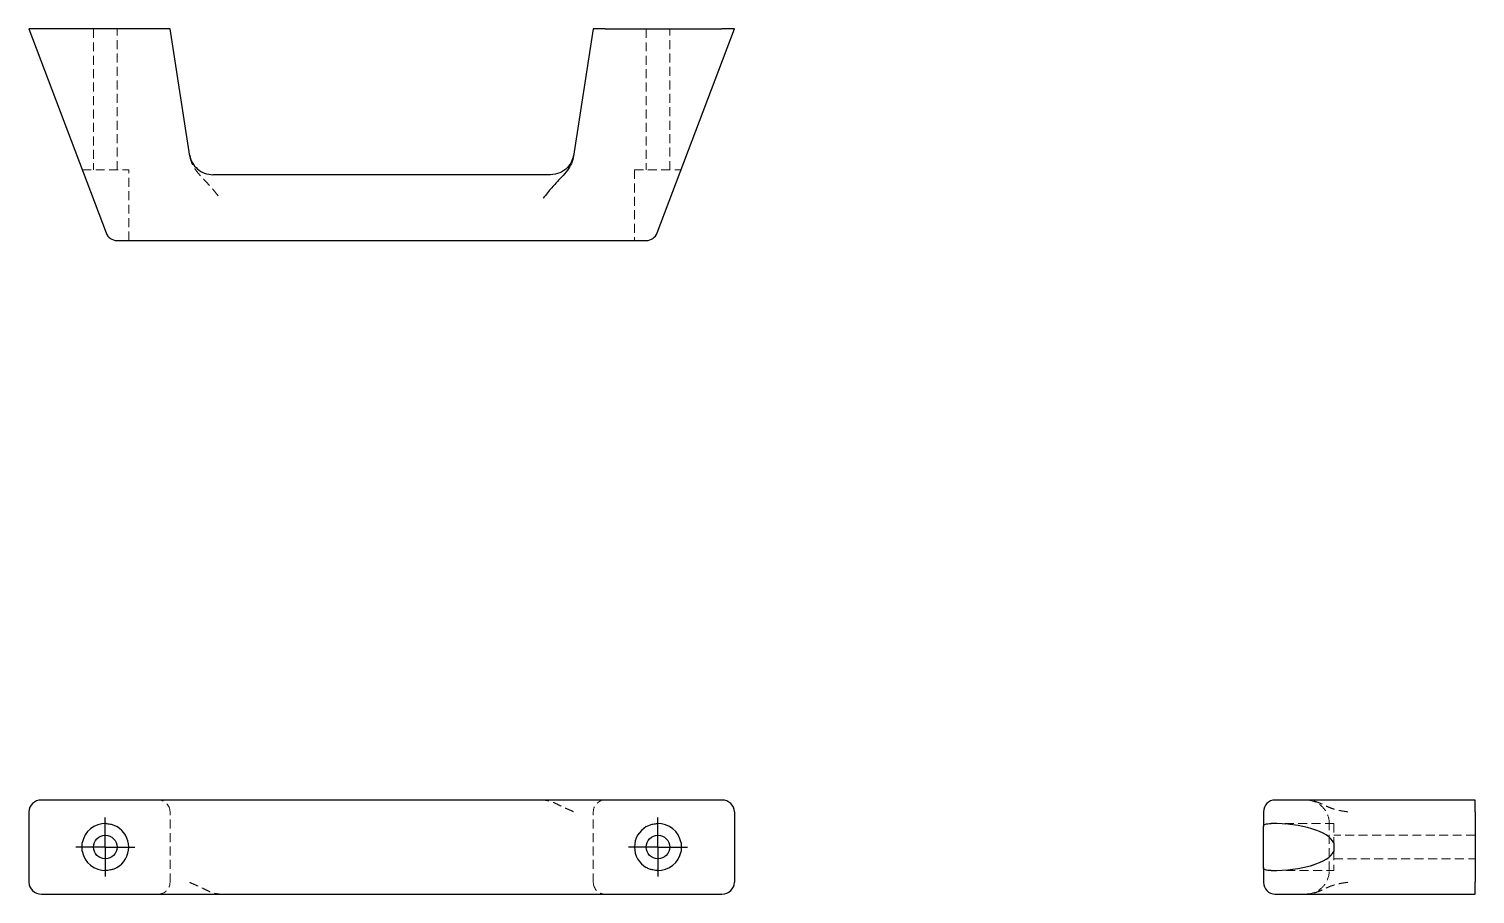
# Model space of a CAD drawing. Header units: millimetres. Extents: x 33 to 238, y 50 to 173.
import ezdxf

# ---------------------------------------------------------------- set-up
doc = ezdxf.new("R2010")
doc.units = ezdxf.units.MM
doc.linetypes.add('HIDDEN', pattern=[1.905, 1.27, -0.635])
doc.layers.add('10', color=7, linetype='Continuous')

# ---------------------------------------------------------------- blocks, each defined once
blk = doc.blocks.new('SW_CENTERMARKSYMBOL_0')
at = {"layer": '10', "color": 0}
for p, q in [((0, 2.5), (0, 4.17)), ((0, 0), (0, 2.5)), ((-2.5, 0), (-4.17, 0)), ((0, 0), (-2.5, 0)), ((0, 0), (0, -2.5)), ((0, 0), (2.5, 0)), ((2.5, 0), (4.17, 0)), ((0, -2.5), (0, -4.17))]:
    blk.add_line(p, q, dxfattribs=at)
blk = doc.blocks.new('SW_CENTERMARKSYMBOL_1')
at = {"layer": '10', "color": 0}
for p, q in [((0, 2.5), (0, 4.17)), ((0, 0), (0, 2.5)), ((-2.5, 0), (-4.17, 0)), ((0, 0), (-2.5, 0)), ((0, 0), (0, -2.5)), ((0, 0), (2.5, 0)), ((2.5, 0), (4.17, 0)), ((0, -2.5), (0, -4.17))]:
    blk.add_line(p, q, dxfattribs=at)

msp = doc.modelspace()

# ---------------------------------------------------------------- linework, layer by layer
at = {"color": 7, "linetype": 'Continuous', "lineweight": 25}
for p, q in [((33, 173), (43.93, 144.08)), ((34.78, 173), (33, 173)), ((51.31, 173), (34.78, 173)), ((53, 173), (51.31, 173)), ((55.81, 154.94), (53, 173)), ((113, 173), (110.19, 154.94)), ((114.69, 173), (113, 173)), ((114.69, 173), (131.22, 173)), ((122.07, 144.08), (133, 173)), ((133, 173), (131.22, 173)), ((106.93, 152.33), (59.07, 152.33)), ((45.49, 143), (120.51, 143)), ((45.49, 63.67), (34.78, 63.67)), ((120.51, 63.67), (45.49, 63.67)), ((131.22, 63.67), (120.51, 63.67)), ((238, 63.67), (209.67, 63.67)), ((238, 62), (238, 63.67)), ((33, 62), (33, 52)), ((133, 62), (133, 52)), ((208, 62), (208, 59.9)), ((238, 62), (238, 52)), ((208, 54.1), (208, 59.9)), ((40.56, 56.4), (40.56, 57.6)), ((125.44, 57.61), (125.44, 56.39)), ((218, 57.61), (218, 56.39)), ((208, 54.1), (208, 52)), ((238, 50.33), (238, 52)), ((34.78, 50.33), (45.49, 50.33)), ((45.49, 50.33), (120.51, 50.33)), ((120.51, 50.33), (131.22, 50.33)), ((209.67, 50.33), (238, 50.33))]:
    msp.add_line(p, q, dxfattribs=at)
at = {"color": 7, "linetype": 'HIDDEN', "lineweight": 18}
for p, q in [((42.17, 173), (42.17, 153)), ((45.5, 153), (45.5, 173)), ((120.5, 173), (120.5, 153)), ((123.83, 153), (123.83, 173)), ((40.56, 153), (47.17, 153)), ((47.17, 143), (47.17, 153)), ((118.83, 153), (125.44, 153)), ((118.83, 153), (118.83, 143)), ((53, 52), (53, 62)), ((113, 52), (113, 62)), ((218, 60.33), (209.32, 60.33)), ((209.32, 60.33), (209.32, 60.33)), ((217.33, 53.67), (217.33, 60.33)), ((218, 60.33), (218, 57.61)), ((238, 58.67), (218, 58.67)), ((218, 56.39), (218, 53.67)), ((209.32, 53.67), (218, 53.67)), ((209.32, 53.67), (209.32, 53.67)), ((218, 55.33), (238, 55.33))]:
    msp.add_line(p, q, dxfattribs=at)
at = {"color": 7, "linetype": 'Continuous', "lineweight": 25}
for centre in [(43.83, 57), (122.17, 57)]:
    msp.add_circle(centre, 1.67, dxfattribs=at)
for centre, radius, start, end in [((45.49, 144.67), 1.67, 200.6948, 270), ((120.51, 144.67), 1.67, 270, 339.3052), ((209.67, 62), 1.67, 90, 180), ((43.83, 57), 3.33, 88.4096, 169.5482), ((43.83, 57), 3.33, 299.7023, 60.2977), ((122.17, 57), 3.33, 119.7096, 240.2904), ((122.17, 57), 3.33, 10.4871, 91.5968), ((43.83, 57), 3.33, 190.4518, 271.5904), ((122.17, 57), 3.33, 268.4032, 349.5129), ((209.67, 52), 1.67, 180, 270)]:
    msp.add_arc(centre, radius, start, end, dxfattribs=at)
for centre, major_axis, ratio, start_param, end_param in [((34.78, 62), (-1.78, 0), 0.935476, 4.712389, 6.283185), ((131.22, 62), (1.78, 0), 0.935476, 0, 1.570796), ((209.32, 57), (8.82, 0), 0.377765, 0.183034, 1.598667), ((209.32, 57), (8.82, 0), 0.377765, 4.684519, 6.100152), ((34.78, 52), (-1.78, 0), 0.935476, 0, 1.570796), ((131.22, 52), (1.78, 0), 0.935476, 4.712389, 6.283185)]:
    msp.add_ellipse(centre, major_axis=major_axis, ratio=ratio, start_param=start_param, end_param=end_param, dxfattribs=at)
at = {"color": 7, "linetype": 'HIDDEN', "lineweight": 18}
for centre, major_axis, ratio, start_param, end_param in [((51.31, 62), (1.69, 0), 0.988116, 0, 1.570796), ((114.69, 62), (-1.69, 0), 0.988116, 4.712389, 6.283185), ((209.32, 57), (8.82, 0), 0.377765, 0.182418, 1.598555), ((209.32, 57), (8.82, 0), 0.377765, 4.684631, 6.100767), ((51.31, 52), (1.69, 0), 0.988116, 4.712389, 6.283185), ((114.69, 52), (-1.69, 0), 0.988116, 0, 1.570796)]:
    msp.add_ellipse(centre, major_axis=major_axis, ratio=ratio, start_param=start_param, end_param=end_param, dxfattribs=at)
at = {"color": 7, "linetype": 'Continuous', "lineweight": 25}
for points, knots in [([(55.78, 155.15), (55.84, 154.77), (55.97, 154.39), (56.35, 153.7), (56.6, 153.39), (57.2, 152.88), (57.54, 152.68), (58.28, 152.4), (58.68, 152.33), (59.07, 152.33)], [0, 0, 0, 0, 0.25, 0.25, 0.5, 0.5, 0.75, 0.75, 1, 1, 1, 1]), ([(110.19, 154.94), (110.16, 154.75), (110.07, 154.36), (109.84, 153.79), (109.54, 153.25), (109.03, 152.54), (108.25, 151.71), (107.13, 150.53), (106.31, 149.52), (105.9, 149), (105.9, 149), (105.89, 149)], [-0.001487, -0.001487, -0.001487, -0.001487, 0.162643, 0.326772, 0.490902, 0.655032, 0.983291, 1.311551, 1.63981, 1.63981, 1.641297, 1.641297, 1.641297, 1.641297]), ([(110.22, 155.15), (110.12, 154.49), (109.6, 153.43), (108.28, 152.52), (107.38, 152.33), (106.93, 152.33)], [0, 0, 0, 0, 0.428571, 0.714286, 1, 1, 1, 1]), ([(43.93, 60.33), (43.99, 60.33), (44.07, 60.33), (44.29, 60.3), (44.42, 60.28), (44.71, 60.22), (44.86, 60.18), (45.17, 60.06), (45.33, 59.98), (45.49, 59.9)], [0, 0, 0, 0, 0.25, 0.25, 0.5, 0.5, 0.75, 0.75, 1, 1, 1, 1]), ([(120.51, 59.9), (120.67, 59.98), (120.82, 60.06), (121.14, 60.18), (121.29, 60.22), (121.58, 60.28), (121.71, 60.3), (121.92, 60.33), (122.01, 60.33), (122.07, 60.33)], [0, 0, 0, 0, 0.25, 0.25, 0.5, 0.5, 0.75, 0.75, 1, 1, 1, 1]), ([(208, 59.9), (208, 59.98), (208.02, 60.06), (208.11, 60.18), (208.18, 60.22), (208.37, 60.28), (208.49, 60.3), (208.76, 60.33), (208.91, 60.33), (209.08, 60.33)], [0, 0, 0, 0, 0.25, 0.25, 0.5, 0.5, 0.75, 0.75, 1, 1, 1, 1]), ([(45.49, 54.1), (45.33, 54.02), (45.18, 53.94), (44.86, 53.82), (44.71, 53.78), (44.42, 53.72), (44.29, 53.7), (44.08, 53.67), (43.99, 53.67), (43.93, 53.67)], [0, 0, 0, 0, 0.25, 0.25, 0.5, 0.5, 0.75, 0.75, 1, 1, 1, 1]), ([(122.07, 53.67), (122.01, 53.67), (121.93, 53.67), (121.71, 53.7), (121.58, 53.72), (121.29, 53.78), (121.14, 53.82), (120.83, 53.94), (120.67, 54.02), (120.51, 54.1)], [0, 0, 0, 0, 0.25, 0.25, 0.5, 0.5, 0.75, 0.75, 1, 1, 1, 1]), ([(209.08, 53.67), (208.91, 53.67), (208.76, 53.67), (208.49, 53.7), (208.37, 53.72), (208.18, 53.78), (208.11, 53.82), (208.02, 53.94), (208, 54.02), (208, 54.1)], [0, 0, 0, 0, 0.25, 0.25, 0.5, 0.5, 0.75, 0.75, 1, 1, 1, 1])]:
    msp.add_open_spline(points, degree=3, knots=knots, dxfattribs=at)
at = {"color": 7, "linetype": 'HIDDEN', "lineweight": 18}
for points, knots in [([(55.81, 154.94), (55.87, 154.55), (56.12, 153.77), (56.7, 152.89), (57.28, 152.21), (57.77, 151.69), (58.31, 151.12), (59.07, 150.28), (59.69, 149.52), (60.1, 149), (60.1, 149), (60.11, 149)], [-0.001487, -0.001487, -0.001487, -0.001487, 0.326772, 0.655032, 0.819162, 0.983291, 1.147421, 1.311551, 1.63981, 1.63981, 1.641297, 1.641297, 1.641297, 1.641297]), ([(110.19, 62), (110.14, 62.03), (110.03, 62.1), (109.69, 62.24), (109.25, 62.43), (108.69, 62.68), (108.06, 62.99), (107.37, 63.33), (106.68, 63.59), (106.21, 63.63), (105.99, 63.65)], [0, 0, 0, 0, 0.101384, 0.205881, 0.315445, 0.432521, 0.560692, 0.702758, 0.857649, 1, 1, 1, 1]), ([(217.33, 60.33), (217.33, 60.83), (217.11, 61.83), (215.99, 63.23), (214.75, 63.67), (214, 63.67)], [-1.570796, -1.570796, -1.570796, -1.570796, -1.121997, -0.673198, 0, 0, 0, 0]), ([(219.94, 62), (219.7, 62.03), (219.2, 62.1), (218.49, 62.24), (217.82, 62.43), (217.18, 62.68), (216.52, 62.99), (215.78, 63.33), (214.99, 63.59), (214.44, 63.63), (214.18, 63.65)], [0, 0, 0, 0, 0.102479, 0.208105, 0.318851, 0.437191, 0.566746, 0.710346, 0.866909, 1, 1, 1, 1]), ([(214, 50.33), (214.5, 50.33), (215.49, 50.56), (216.9, 51.68), (217.33, 52.92), (217.33, 53.67)], [0, 0, 0, 0, 0.448799, 0.897598, 1.570796, 1.570796, 1.570796, 1.570796]), ([(55.81, 52), (55.86, 51.97), (55.97, 51.9), (56.31, 51.76), (56.76, 51.57), (57.31, 51.32), (57.94, 51.01), (58.63, 50.67), (59.3, 50.41), (59.75, 50.37), (59.95, 50.35)], [0, 0, 0, 0, 0.102702, 0.208704, 0.319573, 0.438506, 0.568304, 0.712328, 0.869357, 1, 1, 1, 1]), ([(219.94, 52), (219.7, 51.97), (219.2, 51.9), (218.49, 51.76), (217.82, 51.57), (217.18, 51.32), (216.52, 51.01), (215.78, 50.67), (215, 50.41), (214.46, 50.37), (214.21, 50.36)], [0, 0, 0, 0, 0.1030423, 0.2093955, 0.3206318, 0.4399594, 0.5701871, 0.7146886, 0.8722381, 1, 1, 1, 1])]:
    msp.add_open_spline(points, degree=3, knots=knots, dxfattribs=at)

# ---------------------------------------------------------------- block references
at = {"layer": '10'}
for name, p in [('SW_CENTERMARKSYMBOL_0', (43.83, 57)), ('SW_CENTERMARKSYMBOL_1', (122.17, 57))]:
    msp.add_blockref(name, p, dxfattribs=at)

doc.saveas('drawing.dxf')
